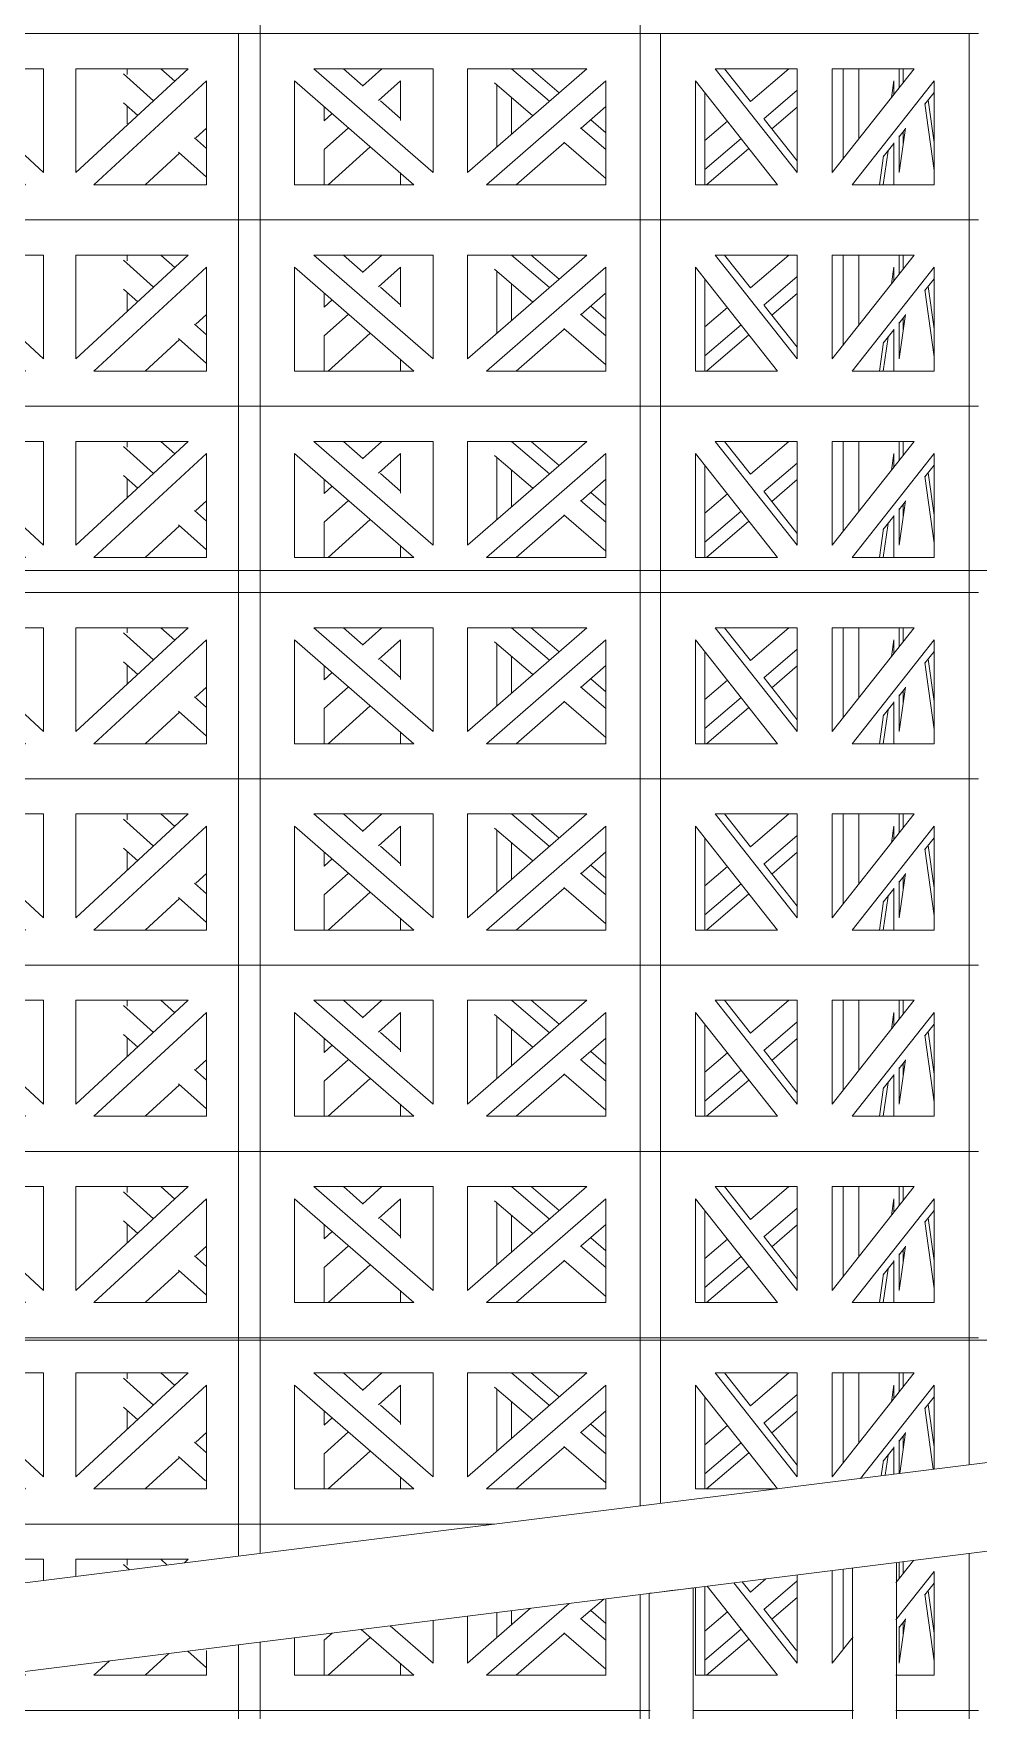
# Model space of a CAD drawing. Header units: millimetres. Extents: x -35517 to 139323, y -3702 to 5999.
# Drawn here: x 106072 to 106609, y 742 to 1696 of the extents above; entities that cross this region are included whole.
import ezdxf

# ---------------------------------------------------------------- set-up
doc = ezdxf.new("R2010")
doc.units = ezdxf.units.MM
for name, color, linetype, lineweight in [('A-FLOR-HRAL', 11, 'Continuous', 5), ('A-GLAZ-CURT', 52, 'Continuous', 5), ('G-ANNO-TEXT', 231, 'Continuous', 5)]:
    doc.layers.add(name, color=color, linetype=linetype, lineweight=lineweight)

# ---------------------------------------------------------------- blocks, each defined once
blk = doc.blocks.new('The BREEZEBLOCK Family1 - The BREEZEBLOCK Family1-V415-GENERAL EAST ELEVATION')
at = {"layer": 'A-GLAZ-CURT'}
for p, q in [((-2591.41, 530), (-2591.41, 424)), ((-2387.91, 530), (-2591.41, 530)), ((-2387.91, 424), (-2387.91, 530)), ((-2375.57, 530), (-2387.91, 530)), ((-2562.77, 510), (-2498.83, 510)), ((-2498.83, 450.88), (-2562.77, 510)), ((-2533.59, 510), (-2529.44, 506.16)), ((-2498.83, 510), (-2498.83, 450.88)), ((-2480.49, 450.88), (-2480.49, 510)), ((-2480.49, 510), (-2416.56, 510)), ((-2416.56, 510), (-2480.49, 450.88)), ((-2451.32, 510), (-2451.32, 506.71)), ((-2573.08, 444), (-2573.08, 503.12)), ((-2573.08, 503.12), (-2509.14, 444)), ((-2519.82, 497.27), (-2515.82, 493.57)), ((-2470.18, 444), (-2406.24, 503.12)), ((-2406.24, 503.12), (-2406.24, 444)), ((-2451.32, 488.8), (-2451.32, 477.85)), ((-2543.91, 475.16), (-2543.91, 444)), ((-2406.24, 476.15), (-2412.21, 470.63)), ((-2421.54, 462), (-2441.01, 444)), ((-2509.14, 444), (-2573.08, 444)), ((-2406.24, 444), (-2470.18, 444)), ((-2591.41, 424), (-2387.91, 424)), ((-2375.57, 424), (-2387.91, 424))]:
    blk.add_line(p, q, dxfattribs=at)
blk = doc.blocks.new('The BREEZEBLOCK Family1 - The BREEZEBLOCK Family1-V432-GENERAL EAST ELEVATION')
at = {"layer": 'A-GLAZ-CURT'}
for p, q in [((-2375.57, 742), (-2375.57, 636)), ((-2159.56, 742), (-2375.57, 742)), ((-2159.56, 636), (-2159.56, 742)), ((-2153.86, 742), (-2159.56, 742)), ((-2345.16, 722), (-2277.29, 722)), ((-2277.29, 662.88), (-2345.16, 722)), ((-2328.33, 722), (-2317.18, 712.28)), ((-2277.29, 722), (-2277.29, 662.88)), ((-2257.83, 662.88), (-2257.83, 722)), ((-2257.83, 722), (-2189.96, 722)), ((-2189.96, 722), (-2257.83, 662.88)), ((-2356.11, 656), (-2356.11, 715.12)), ((-2356.11, 715.12), (-2288.24, 656)), ((-2246.89, 656), (-2179.02, 715.12)), ((-2241, 712.71), (-2241, 677.54)), ((-2179.02, 715.12), (-2179.02, 656)), ((-2339.28, 700.46), (-2339.28, 692.4)), ((-2307.27, 703.65), (-2295.78, 693.64)), ((-2179.02, 700.46), (-2193.04, 688.24)), ((-2202.86, 679.69), (-2230.05, 656)), ((-2339.28, 675.93), (-2339.28, 656)), ((-2288.24, 656), (-2356.11, 656)), ((-2179.02, 656), (-2246.89, 656)), ((-2375.57, 636), (-2159.56, 636)), ((-2154.03, 636), (-2159.56, 636))]:
    blk.add_line(p, q, dxfattribs=at)
blk = doc.blocks.new('The BREEZEBLOCK Family1 - The BREEZEBLOCK Family1-V433-GENERAL EAST ELEVATION')
at = {"layer": 'A-GLAZ-CURT'}
for p, q in [((-2038.31, 742), (-2129.66, 742)), ((-1972.46, 742), (-2014.14, 742)), ((-1972.46, 648.98), (-1972.46, 742)), ((-1967.16, 742), (-1972.46, 742)), ((-2116.86, 722), (-2070.22, 722)), ((-2070.22, 662.88), (-2116.86, 722)), ((-2111.55, 722), (-2096.82, 703.33)), ((-2070.22, 722), (-2070.22, 662.88)), ((-2050.27, 662.88), (-2050.27, 722)), ((-2050.27, 722), (-2038.51, 722)), ((-2014.14, 722), (-2003.63, 722)), ((-2003.63, 722), (-2014.14, 708.68)), ((-2128.08, 656), (-2128.08, 715.12)), ((-2128.08, 715.12), (-2081.44, 656)), ((-2122.77, 708.39), (-2122.77, 656)), ((-2014.14, 687.58), (-1992.41, 715.12)), ((-1992.41, 708.39), (-1997.64, 701.77)), ((-1992.41, 715.12), (-1992.41, 656)), ((-2088.97, 693.37), (-2070.22, 669.61)), ((-2008.79, 687.63), (-2012.23, 683.27)), ((-2038.51, 677.78), (-2050.27, 662.88)), ((-2081.44, 656), (-2128.08, 656)), ((-1992.41, 656), (-2014.14, 656)), ((-2129.66, 636), (-2078.33, 636))]:
    blk.add_line(p, q, dxfattribs=at)
blk = doc.blocks.new('The BREEZEBLOCK Family1 - The BREEZEBLOCK Family1-V438-GENERAL EAST ELEVATION')
at = {"layer": 'A-GLAZ-CURT'}
for p, q in [((-2591.41, 848), (-2591.41, 804.36)), ((-2387.91, 848), (-2591.41, 848)), ((-2387.91, 829.8), (-2387.91, 848)), ((-2375.57, 848), (-2387.91, 848)), ((-2573.08, 806.66), (-2573.08, 821.12)), ((-2573.08, 821.12), (-2559.3, 808.38)), ((-2562.77, 828), (-2498.83, 828)), ((-2543.66, 810.33), (-2562.77, 828)), ((-2533.59, 828), (-2529.44, 824.16)), ((-2498.83, 828), (-2498.83, 815.94)), ((-2480.49, 818.23), (-2480.49, 828)), ((-2480.49, 828), (-2416.56, 828)), ((-2451.32, 828), (-2451.32, 824.71)), ((-2416.56, 828), (-2418.78, 825.94)), ((-2519.82, 815.27), (-2517.96, 813.55)), ((-2427.53, 774.46), (-2441.01, 762)), ((-2406.24, 776.18), (-2406.24, 762)), ((-2387.91, 742), (-2387.91, 779.41)), ((-2511.29, 763.99), (-2509.14, 762)), ((-2470.18, 762), (-2461.27, 770.24)), ((-2591.41, 753.98), (-2591.41, 742)), ((-2509.14, 762), (-2527.22, 762)), ((-2406.24, 762), (-2470.18, 762)), ((-2591.41, 742), (-2387.91, 742)), ((-2375.57, 742), (-2387.91, 742))]:
    blk.add_line(p, q, dxfattribs=at)
blk = doc.blocks.new('The BREEZEBLOCK Family1 - The BREEZEBLOCK Family1-V439-GENERAL EAST ELEVATION')
at = {"layer": 'A-GLAZ-CURT'}
for p, q in [((-2375.57, 848), (-2375.57, 831.34)), ((-2242.33, 848), (-2375.57, 848)), ((-2246.89, 762), (-2199.92, 802.91)), ((-2180.27, 805.37), (-2193.04, 794.24)), ((-2179.02, 805.52), (-2179.02, 762)), ((-2159.56, 742), (-2159.56, 807.96)), ((-2277.29, 793.24), (-2277.29, 768.88)), ((-2221.92, 800.16), (-2257.83, 768.88)), ((-2257.83, 768.88), (-2257.83, 795.67)), ((-2241, 797.78), (-2241, 783.54)), ((-2356.11, 762), (-2356.11, 783.39)), ((-2318.23, 788.12), (-2288.24, 762)), ((-2277.29, 768.88), (-2301.75, 790.18)), ((-2202.68, 785.85), (-2230.05, 762)), ((-2375.57, 780.96), (-2375.57, 742)), ((-2339.28, 781.93), (-2339.28, 762)), ((-2288.24, 762), (-2356.11, 762)), ((-2179.02, 762), (-2246.89, 762)), ((-2375.57, 742), (-2159.56, 742)), ((-2153.86, 742), (-2159.56, 742))]:
    blk.add_line(p, q, dxfattribs=at)
blk = doc.blocks.new('The BREEZEBLOCK Family1 - The BREEZEBLOCK Family1-V440-GENERAL EAST ELEVATION')
at = {"layer": 'A-GLAZ-CURT'}
for p, q in [((-1972.46, 742), (-1972.46, 831.34)), ((-2050.27, 768.88), (-2050.27, 821.62)), ((-2004.12, 827.39), (-2014.14, 814.68)), ((-2014.14, 793.58), (-1992.41, 821.12)), ((-1992.41, 821.12), (-1992.41, 762)), ((-2128.08, 762), (-2128.08, 811.89)), ((-2122.77, 812.56), (-2122.77, 762)), ((-2121.45, 812.72), (-2081.44, 762)), ((-2070.22, 768.88), (-2106.3, 814.61)), ((-2101.47, 815.22), (-2096.82, 809.33)), ((-2070.22, 819.12), (-2070.22, 768.88)), ((-1992.41, 814.39), (-1997.64, 807.77)), ((-2088.97, 799.37), (-2070.67, 776.18)), ((-2008.79, 793.63), (-2012.23, 789.27)), ((-2038.42, 783.91), (-2050.27, 768.88)), ((-2081.44, 762), (-2128.08, 762)), ((-1992.41, 762), (-2014.14, 762)), ((-2129.66, 742), (-2038.31, 742)), ((-2014.14, 742), (-1972.46, 742)), ((-1967.16, 742), (-1972.46, 742))]:
    blk.add_line(p, q, dxfattribs=at)
blk = doc.blocks.new('The BREEZEBLOCK Family1 - The BREEZEBLOCK Family1-V443-GENERAL EAST ELEVATION')
at = {"layer": 'A-GLAZ-CURT'}
for p, q in [((-2375.57, 954), (-2375.57, 848)), ((-2159.56, 954), (-2375.57, 954)), ((-2159.56, 858.35), (-2159.56, 954)), ((-2148.03, 954), (-2159.56, 954)), ((-2356.11, 868), (-2356.11, 927.12)), ((-2356.11, 927.12), (-2288.24, 868)), ((-2345.16, 934), (-2277.29, 934)), ((-2277.29, 874.88), (-2345.16, 934)), ((-2328.33, 934), (-2317.18, 924.28)), ((-2277.29, 934), (-2277.29, 874.88)), ((-2257.83, 874.88), (-2257.83, 934)), ((-2257.83, 934), (-2189.96, 934)), ((-2189.96, 934), (-2257.83, 874.88)), ((-2246.89, 868), (-2179.02, 927.12)), ((-2179.02, 927.12), (-2179.02, 868)), ((-2241, 924.71), (-2241, 889.54)), ((-2339.28, 912.46), (-2339.28, 904.4)), ((-2307.27, 915.65), (-2295.78, 905.64)), ((-2179.02, 912.46), (-2193.04, 900.24)), ((-2339.28, 887.93), (-2339.28, 868)), ((-2202.68, 891.85), (-2230.05, 868)), ((-2288.24, 868), (-2356.11, 868)), ((-2179.02, 868), (-2246.89, 868)), ((-2375.57, 848), (-2242.33, 848))]:
    blk.add_line(p, q, dxfattribs=at)
blk = doc.blocks.new('The BREEZEBLOCK Family1 - The BREEZEBLOCK Family1-V444-GENERAL EAST ELEVATION')
at = {"layer": 'A-GLAZ-CURT'}
for p, q in [((-2148.03, 954), (-2148.03, 859.79)), ((-1972.46, 954), (-2148.03, 954)), ((-1972.46, 881.73), (-1972.46, 954)), ((-1967.16, 954), (-1972.46, 954)), ((-2128.08, 868), (-2128.08, 927.12)), ((-2128.08, 927.12), (-2081.52, 868.1)), ((-2116.86, 934), (-2070.22, 934)), ((-2070.22, 874.88), (-2116.86, 934)), ((-2111.55, 934), (-2096.82, 915.33)), ((-2070.22, 934), (-2070.22, 874.88)), ((-2050.27, 874.88), (-2050.27, 934)), ((-2050.27, 934), (-2003.63, 934)), ((-2003.63, 934), (-2050.27, 874.88)), ((-2034.32, 874), (-1992.41, 927.12)), ((-1992.41, 927.12), (-1992.41, 879.24)), ((-2122.77, 920.39), (-2122.77, 868)), ((-1992.41, 920.39), (-1997.64, 913.77)), ((-2088.97, 905.37), (-2070.22, 881.61)), ((-2008.79, 899.63), (-2012.23, 895.27)), ((-2015.26, 891.43), (-2021.28, 883.8)), ((-2082.33, 868), (-2128.08, 868))]:
    blk.add_line(p, q, dxfattribs=at)
blk = doc.blocks.new('The BREEZEBLOCK Family1 - The BREEZEBLOCK Family1-V445-GENERAL EAST ELEVATION')
at = {"layer": 'A-GLAZ-CURT'}
for p, q in [((-2375.57, 1060), (-2375.57, 954)), ((-2159.56, 1060), (-2375.57, 1060)), ((-2159.56, 954), (-2159.56, 1060)), ((-2148.03, 1060), (-2159.56, 1060)), ((-2345.16, 1040), (-2277.29, 1040)), ((-2277.29, 980.88), (-2345.16, 1040)), ((-2328.33, 1040), (-2317.18, 1030.28)), ((-2277.29, 1040), (-2277.29, 980.88)), ((-2257.83, 980.88), (-2257.83, 1040)), ((-2257.83, 1040), (-2189.96, 1040)), ((-2189.96, 1040), (-2257.83, 980.88)), ((-2356.11, 974), (-2356.11, 1033.12)), ((-2356.11, 1033.12), (-2288.24, 974)), ((-2246.89, 974), (-2179.02, 1033.12)), ((-2241, 1030.71), (-2241, 995.54)), ((-2179.02, 1033.12), (-2179.02, 974)), ((-2307.27, 1021.65), (-2295.78, 1011.64)), ((-2339.28, 1018.46), (-2339.28, 1010.4)), ((-2179.02, 1018.46), (-2193.04, 1006.24)), ((-2339.28, 993.93), (-2339.28, 974)), ((-2202.68, 997.85), (-2230.05, 974)), ((-2288.24, 974), (-2356.11, 974)), ((-2179.02, 974), (-2246.89, 974)), ((-2375.57, 954), (-2159.56, 954)), ((-2148.03, 954), (-2159.56, 954))]:
    blk.add_line(p, q, dxfattribs=at)
blk = doc.blocks.new('The BREEZEBLOCK Family1 - The BREEZEBLOCK Family1-V446-GENERAL EAST ELEVATION')
at = {"layer": 'A-GLAZ-CURT'}
for p, q in [((-2148.03, 1060), (-2148.03, 954)), ((-1972.46, 1060), (-2148.03, 1060)), ((-1972.46, 954), (-1972.46, 1060)), ((-1967.16, 1060), (-1972.46, 1060)), ((-2116.86, 1040), (-2070.22, 1040)), ((-2070.22, 980.88), (-2116.86, 1040)), ((-2111.55, 1040), (-2096.82, 1021.33)), ((-2070.22, 1040), (-2070.22, 980.88)), ((-2050.27, 980.88), (-2050.27, 1040)), ((-2050.27, 1040), (-2003.63, 1040)), ((-2003.63, 1040), (-2050.27, 980.88)), ((-2128.08, 974), (-2128.08, 1033.12)), ((-2128.08, 1033.12), (-2081.44, 974)), ((-2039.05, 974), (-1992.41, 1033.12)), ((-1992.41, 1033.12), (-1992.41, 974)), ((-2122.77, 1026.39), (-2122.77, 974)), ((-1992.41, 1026.39), (-1997.64, 1019.77)), ((-2088.97, 1011.37), (-2070.22, 987.61)), ((-2008.79, 1005.63), (-2012.23, 1001.27)), ((-2015.26, 997.43), (-2021.28, 989.8)), ((-2081.44, 974), (-2128.08, 974)), ((-1992.41, 974), (-2039.05, 974)), ((-2148.03, 954), (-1972.46, 954)), ((-1967.16, 954), (-1972.46, 954))]:
    blk.add_line(p, q, dxfattribs=at)
blk = doc.blocks.new('The BREEZEBLOCK Family1 - The BREEZEBLOCK Family1-V447-GENERAL EAST ELEVATION')
at = {"layer": 'A-GLAZ-CURT'}
for p, q in [((-2591.41, 1378), (-2591.41, 1272)), ((-2387.91, 1378), (-2591.41, 1378)), ((-2387.91, 1272), (-2387.91, 1378)), ((-2375.57, 1378), (-2387.91, 1378)), ((-2562.77, 1358), (-2498.83, 1358)), ((-2498.83, 1298.88), (-2562.77, 1358)), ((-2533.59, 1358), (-2530.5, 1355.14)), ((-2498.83, 1358), (-2498.83, 1298.88)), ((-2480.49, 1298.88), (-2480.49, 1358)), ((-2480.49, 1358), (-2416.56, 1358)), ((-2416.56, 1358), (-2480.49, 1298.88)), ((-2451.32, 1358), (-2451.32, 1355.14)), ((-2573.08, 1292), (-2573.08, 1351.12)), ((-2573.08, 1351.12), (-2509.14, 1292)), ((-2519.82, 1345.27), (-2515.82, 1341.57)), ((-2470.18, 1292), (-2406.24, 1351.12)), ((-2406.24, 1351.12), (-2406.24, 1292)), ((-2451.32, 1336.8), (-2451.32, 1325.85)), ((-2543.91, 1323.16), (-2543.91, 1292)), ((-2406.24, 1324.15), (-2412.21, 1318.63)), ((-2421.54, 1310), (-2441.01, 1292)), ((-2509.14, 1292), (-2573.08, 1292)), ((-2406.24, 1292), (-2470.18, 1292)), ((-2591.41, 1272), (-2387.91, 1272)), ((-2375.57, 1272), (-2387.91, 1272))]:
    blk.add_line(p, q, dxfattribs=at)
blk = doc.blocks.new('The BREEZEBLOCK Family1 - The BREEZEBLOCK Family1-V448-GENERAL EAST ELEVATION')
at = {"layer": 'A-GLAZ-CURT'}
for p, q in [((-2591.41, 1484), (-2591.41, 1378)), ((-2387.91, 1484), (-2591.41, 1484)), ((-2387.91, 1378), (-2387.91, 1484)), ((-2375.57, 1484), (-2387.91, 1484)), ((-2562.77, 1464), (-2498.83, 1464)), ((-2498.83, 1404.88), (-2562.77, 1464)), ((-2533.59, 1464), (-2529.44, 1460.16)), ((-2498.83, 1464), (-2498.83, 1404.88)), ((-2480.49, 1404.88), (-2480.49, 1464)), ((-2480.49, 1464), (-2416.56, 1464)), ((-2416.56, 1464), (-2480.49, 1404.88)), ((-2451.32, 1464), (-2451.32, 1460.71)), ((-2573.08, 1398), (-2573.08, 1457.12)), ((-2573.08, 1457.12), (-2509.14, 1398)), ((-2520.21, 1451.63), (-2515.82, 1447.57)), ((-2470.18, 1398), (-2406.24, 1457.12)), ((-2406.24, 1457.12), (-2406.24, 1398)), ((-2451.32, 1442.8), (-2451.32, 1431.85)), ((-2543.91, 1429.16), (-2543.91, 1398)), ((-2406.24, 1430.15), (-2412.21, 1424.63)), ((-2421.54, 1416), (-2441.01, 1398)), ((-2509.14, 1398), (-2573.08, 1398)), ((-2406.24, 1398), (-2470.18, 1398)), ((-2591.41, 1378), (-2387.91, 1378)), ((-2375.57, 1378), (-2387.91, 1378))]:
    blk.add_line(p, q, dxfattribs=at)
blk = doc.blocks.new('The BREEZEBLOCK Family1 - The BREEZEBLOCK Family1-V449-GENERAL EAST ELEVATION')
at = {"layer": 'A-GLAZ-CURT'}
for p, q in [((-2591.41, 1590), (-2591.41, 1484)), ((-2387.91, 1590), (-2591.41, 1590)), ((-2387.91, 1484), (-2387.91, 1590)), ((-2375.57, 1590), (-2387.91, 1590)), ((-2562.77, 1570), (-2498.83, 1570)), ((-2498.83, 1510.88), (-2562.77, 1570)), ((-2533.59, 1570), (-2529.44, 1566.16)), ((-2498.83, 1570), (-2498.83, 1510.88)), ((-2480.49, 1510.88), (-2480.49, 1570)), ((-2480.49, 1570), (-2416.56, 1570)), ((-2416.56, 1570), (-2480.49, 1510.88)), ((-2451.32, 1570), (-2451.32, 1566.71)), ((-2573.08, 1504), (-2573.08, 1563.12)), ((-2573.08, 1563.12), (-2509.14, 1504)), ((-2519.82, 1557.27), (-2515.82, 1553.57)), ((-2470.18, 1504), (-2406.24, 1563.12)), ((-2406.24, 1563.12), (-2406.24, 1504)), ((-2451.32, 1548.12), (-2451.32, 1537.85)), ((-2406.24, 1536.15), (-2412.21, 1530.63)), ((-2543.91, 1535.16), (-2543.91, 1504)), ((-2421.54, 1522), (-2441.01, 1504)), ((-2509.14, 1504), (-2573.08, 1504)), ((-2406.24, 1504), (-2470.18, 1504)), ((-2591.41, 1484), (-2387.91, 1484)), ((-2375.57, 1484), (-2387.91, 1484))]:
    blk.add_line(p, q, dxfattribs=at)
blk = doc.blocks.new('The BREEZEBLOCK Family1 - The BREEZEBLOCK Family1-V450-GENERAL EAST ELEVATION')
at = {"layer": 'A-GLAZ-CURT'}
for p, q in [((-2375.57, 1590), (-2375.57, 1484)), ((-2159.56, 1590), (-2375.57, 1590)), ((-2159.56, 1484), (-2159.56, 1590)), ((-2148.03, 1590), (-2159.56, 1590)), ((-2345.16, 1570), (-2277.29, 1570)), ((-2277.29, 1510.88), (-2345.16, 1570)), ((-2328.33, 1570), (-2317.18, 1560.28)), ((-2277.29, 1570), (-2277.29, 1510.88)), ((-2257.83, 1510.88), (-2257.83, 1570)), ((-2257.83, 1570), (-2189.96, 1570)), ((-2189.96, 1570), (-2257.83, 1510.88)), ((-2356.11, 1504), (-2356.11, 1563.12)), ((-2356.11, 1563.12), (-2288.24, 1504)), ((-2246.89, 1504), (-2179.02, 1563.12)), ((-2241, 1560.71), (-2241, 1525.54)), ((-2179.02, 1563.12), (-2179.02, 1504)), ((-2339.28, 1548.12), (-2339.28, 1540.4)), ((-2307.27, 1551.65), (-2295.78, 1541.64)), ((-2179.4, 1548.12), (-2193.04, 1536.24)), ((-2202.68, 1527.85), (-2230.05, 1504)), ((-2339.28, 1523.93), (-2339.28, 1504)), ((-2288.24, 1504), (-2356.11, 1504)), ((-2179.02, 1504), (-2246.89, 1504)), ((-2375.57, 1484), (-2159.56, 1484)), ((-2148.03, 1484), (-2159.56, 1484))]:
    blk.add_line(p, q, dxfattribs=at)
blk = doc.blocks.new('The BREEZEBLOCK Family1 - The BREEZEBLOCK Family1-V451-GENERAL EAST ELEVATION')
at = {"layer": 'A-GLAZ-CURT'}
for p, q in [((-2591.41, 1696), (-2591.41, 1590)), ((-2387.91, 1696), (-2591.41, 1696)), ((-2387.91, 1590), (-2387.91, 1696)), ((-2375.57, 1696), (-2387.91, 1696)), ((-2562.77, 1676), (-2498.83, 1676)), ((-2498.83, 1616.88), (-2562.77, 1676)), ((-2533.59, 1676), (-2529.44, 1672.16)), ((-2498.83, 1676), (-2498.83, 1616.88)), ((-2480.49, 1616.88), (-2480.49, 1676)), ((-2480.49, 1676), (-2416.56, 1676)), ((-2416.56, 1676), (-2480.49, 1616.88)), ((-2451.32, 1676), (-2451.32, 1672.71)), ((-2573.08, 1610), (-2573.08, 1669.12)), ((-2573.08, 1669.12), (-2509.14, 1610)), ((-2519.82, 1663.27), (-2515.82, 1659.57)), ((-2470.18, 1610), (-2406.24, 1669.12)), ((-2406.24, 1669.12), (-2406.24, 1610)), ((-2451.32, 1654.8), (-2451.32, 1644.61)), ((-2543.91, 1641.16), (-2543.91, 1610)), ((-2406.24, 1642.15), (-2412.21, 1636.63)), ((-2421.54, 1628), (-2441.01, 1610)), ((-2509.14, 1610), (-2573.08, 1610)), ((-2406.24, 1610), (-2470.18, 1610)), ((-2591.41, 1590), (-2387.91, 1590)), ((-2375.57, 1590), (-2387.91, 1590))]:
    blk.add_line(p, q, dxfattribs=at)
blk = doc.blocks.new('The BREEZEBLOCK Family1 - The BREEZEBLOCK Family1-V545-GENERAL EAST ELEVATION')
at = {"layer": 'A-GLAZ-CURT'}
for p, q in [((-2450.02, 822.04), (-2453.32, 825.01)), ((-2432.17, 828), (-2428.53, 824.72)), ((-2339.32, 781.95), (-2334.75, 786.06)), ((-2313.02, 783.59), (-2337.02, 762)), ((-2416.86, 775.79), (-2406.24, 766.24)), ((-2295.78, 768.57), (-2295.78, 762))]:
    blk.add_line(p, q, dxfattribs=at)
blk = doc.blocks.new('The BREEZEBLOCK Family1 - The BREEZEBLOCK Family1-V546-GENERAL EAST ELEVATION')
at = {"layer": 'A-GLAZ-CURT'}
for p, q in [((-2044.16, 776.62), (-2044.16, 822.38)), ((-2087.99, 816.9), (-2096.89, 809.27)), ((-2089.19, 799.46), (-2070.22, 815.73)), ((-2070.22, 806.2), (-2084.61, 793.85)), ((-2232.69, 798.82), (-2232.69, 790.78)), ((-2179.02, 781.97), (-2193.41, 794.31)), ((-2187.67, 798.92), (-2179.02, 791.5)), ((-2109.92, 798.09), (-2122.73, 787.11)), ((-2202.99, 786.12), (-2179.02, 765.56)), ((-2122.73, 770.69), (-2102.19, 788.31)), ((-2097.71, 782.62), (-2121.75, 762))]:
    blk.add_line(p, q, dxfattribs=at)
blk = doc.blocks.new('The BREEZEBLOCK Family1 - The BREEZEBLOCK Family1-V547-GENERAL EAST ELEVATION')
at = {"layer": 'A-GLAZ-CURT'}
for p, q in [((-2012.23, 817.1), (-2012.23, 826.37)), ((-2010.02, 826.65), (-2010.02, 819.9)), ((-1992.41, 770.13), (-1997.69, 808.11)), ((-1995.76, 810.14), (-1992.41, 786)), ((-2008.72, 794.17), (-2012.23, 768.88)), ((-2010.02, 792.07), (-2010.02, 784.74)), ((-2012.23, 768.88), (-2012.23, 789.73))]:
    blk.add_line(p, q, dxfattribs=at)
blk = doc.blocks.new('The BREEZEBLOCK Family1 - The BREEZEBLOCK Family1-V548-GENERAL EAST ELEVATION')
at = {"layer": 'A-GLAZ-CURT'}
for p, q in [((-2436.33, 915.72), (-2453.32, 931.01)), ((-2432.17, 934), (-2424.26, 926.88)), ((-2306.38, 934), (-2317.48, 924.01)), ((-2308.33, 915.83), (-2295.78, 927.12)), ((-2295.78, 927.12), (-2295.78, 904.6)), ((-2453.32, 914.59), (-2445.32, 907.4)), ((-2334.73, 908.49), (-2339.32, 904.36)), ((-2339.32, 887.95), (-2325.46, 900.42)), ((-2406.24, 888.65), (-2412.96, 894.69)), ((-2313.02, 889.59), (-2337.02, 868)), ((-2422.09, 886.49), (-2406.73, 872.67)), ((-2295.78, 874.57), (-2295.78, 868))]:
    blk.add_line(p, q, dxfattribs=at)
blk = doc.blocks.new('The BREEZEBLOCK Family1 - The BREEZEBLOCK Family1-V537-GENERAL EAST ELEVATION')
at = {"layer": 'A-GLAZ-CURT'}
for p, q in [((-2211.16, 491.54), (-2232.69, 510)), ((-2221.58, 510), (-2205.65, 496.34)), ((-2075.05, 510), (-2096.89, 491.27)), ((-2044.16, 458.62), (-2044.16, 510)), ((-2242.35, 501.88), (-2220.65, 483.27)), ((-2089.19, 481.46), (-2070.22, 497.73)), ((-2232.69, 493.59), (-2232.69, 472.78)), ((-2070.22, 488.2), (-2084.61, 475.85)), ((-2187.67, 480.92), (-2179.02, 473.5)), ((-2109.92, 480.09), (-2122.73, 469.11)), ((-2202.99, 468.12), (-2179.02, 447.56)), ((-2179.02, 463.97), (-2193.41, 476.31)), ((-2122.73, 452.69), (-2102.19, 470.31)), ((-2097.71, 464.62), (-2121.75, 444))]:
    blk.add_line(p, q, dxfattribs=at)
blk = doc.blocks.new('The BREEZEBLOCK Family1 - The BREEZEBLOCK Family1-V549-GENERAL EAST ELEVATION')
at = {"layer": 'A-GLAZ-CURT'}
for p, q in [((-2035.25, 934), (-2035.25, 893.92)), ((-2016.59, 917.58), (-2015.26, 927.12)), ((-2015.26, 927.12), (-2015.26, 919.26)), ((-2012.23, 923.1), (-2012.23, 934)), ((-2010.02, 934), (-2010.02, 925.9)), ((-1995.76, 916.14), (-1992.41, 892)), ((-1992.84, 879.19), (-1997.69, 914.11)), ((-2008.72, 900.17), (-2011.96, 876.8)), ((-2010.02, 898.07), (-2010.02, 890.74)), ((-2015.26, 891.89), (-2015.26, 876.38)), ((-2012.23, 876.76), (-2012.23, 895.73)), ((-2022.43, 875.49), (-2021.2, 884.4)), ((-2018.6, 887.19), (-2020.19, 875.77))]:
    blk.add_line(p, q, dxfattribs=at)
blk = doc.blocks.new('The BREEZEBLOCK Family1 - The BREEZEBLOCK Family1-V530-GENERAL EAST ELEVATION')
at = {"layer": 'A-GLAZ-CURT'}
for p, q in [((-2432.17, 298), (-2424.26, 290.88)), ((-2306.38, 298), (-2317.48, 288.01)), ((-2436.33, 279.72), (-2453.32, 295.01)), ((-2308.33, 279.83), (-2295.78, 291.12)), ((-2295.78, 291.12), (-2295.78, 268.6)), ((-2453.32, 278.59), (-2445.32, 271.4)), ((-2334.73, 272.49), (-2339.32, 268.36)), ((-2406.24, 252.65), (-2412.96, 258.69)), ((-2339.32, 251.95), (-2325.46, 264.42)), ((-2422.09, 250.49), (-2406.24, 236.24)), ((-2313.02, 253.59), (-2337.02, 232)), ((-2295.78, 238.57), (-2295.78, 232))]:
    blk.add_line(p, q, dxfattribs=at)
blk = doc.blocks.new('The BREEZEBLOCK Family1 - The BREEZEBLOCK Family1-V550-GENERAL EAST ELEVATION')
at = {"layer": 'A-GLAZ-CURT'}
for p, q in [((-2035.25, 1040), (-2035.25, 999.92)), ((-2012.23, 1029.1), (-2012.23, 1040)), ((-2010.02, 1040), (-2010.02, 1031.9)), ((-2016.59, 1023.58), (-2015.26, 1033.12)), ((-2015.26, 1033.12), (-2015.26, 1025.26)), ((-1995.76, 1022.14), (-1992.41, 998)), ((-1992.41, 982.13), (-1997.69, 1020.11)), ((-2008.72, 1006.17), (-2012.23, 980.88)), ((-2012.23, 980.88), (-2012.23, 1001.73)), ((-2010.02, 1004.07), (-2010.02, 996.74)), ((-2018.6, 993.19), (-2021.27, 974)), ((-2015.26, 997.89), (-2015.26, 974)), ((-2023.47, 974), (-2021.2, 990.4))]:
    blk.add_line(p, q, dxfattribs=at)
blk = doc.blocks.new('The BREEZEBLOCK Family1 - The BREEZEBLOCK Family1-V551-GENERAL EAST ELEVATION')
at = {"layer": 'A-GLAZ-CURT'}
for p, q in [((-2436.33, 1339.72), (-2453.46, 1355.14)), ((-2432.17, 1358), (-2424.26, 1350.88)), ((-2306.38, 1358), (-2317.48, 1348.01)), ((-2308.33, 1339.83), (-2295.78, 1351.12)), ((-2295.78, 1351.12), (-2295.78, 1328.6)), ((-2453.32, 1338.59), (-2445.32, 1331.4)), ((-2334.73, 1332.49), (-2339.32, 1328.36)), ((-2406.24, 1312.65), (-2412.96, 1318.69)), ((-2339.32, 1311.95), (-2325.46, 1324.42)), ((-2422.09, 1310.49), (-2406.24, 1296.24)), ((-2313.02, 1313.59), (-2337.02, 1292)), ((-2295.78, 1298.57), (-2295.78, 1292))]:
    blk.add_line(p, q, dxfattribs=at)
blk = doc.blocks.new('The BREEZEBLOCK Family1 - The BREEZEBLOCK Family1-V553-GENERAL EAST ELEVATION')
at = {"layer": 'A-GLAZ-CURT'}
for p, q in [((-2211.16, 1445.54), (-2232.69, 1464)), ((-2221.58, 1464), (-2205.65, 1450.34)), ((-2075.05, 1464), (-2096.89, 1445.27)), ((-2044.16, 1412.62), (-2044.16, 1464)), ((-2242.35, 1455.88), (-2220.65, 1437.27)), ((-2089.19, 1435.46), (-2070.34, 1451.63)), ((-2232.69, 1447.59), (-2232.69, 1426.78)), ((-2070.22, 1442.2), (-2084.61, 1429.85)), ((-2187.67, 1434.92), (-2179.02, 1427.5)), ((-2109.92, 1434.09), (-2122.73, 1423.11)), ((-2202.99, 1422.12), (-2179.02, 1401.56)), ((-2179.02, 1417.97), (-2193.41, 1430.31)), ((-2122.73, 1406.69), (-2102.19, 1424.31)), ((-2097.71, 1418.62), (-2121.75, 1398))]:
    blk.add_line(p, q, dxfattribs=at)
blk = doc.blocks.new('The BREEZEBLOCK Family1 - The BREEZEBLOCK Family1-V554-GENERAL EAST ELEVATION')
at = {"layer": 'A-GLAZ-CURT'}
for p, q in [((-2211.16, 1551.54), (-2232.69, 1570)), ((-2221.58, 1570), (-2205.65, 1556.34)), ((-2075.05, 1570), (-2096.89, 1551.27)), ((-2044.16, 1518.62), (-2044.16, 1570)), ((-2242.35, 1561.88), (-2220.65, 1543.27)), ((-2089.19, 1541.46), (-2070.22, 1557.73)), ((-2232.69, 1553.59), (-2232.69, 1532.78)), ((-2070.31, 1548.12), (-2084.61, 1535.85)), ((-2179.02, 1523.97), (-2193.41, 1536.31)), ((-2187.67, 1540.92), (-2179.02, 1533.5)), ((-2109.92, 1540.09), (-2122.73, 1529.11)), ((-2202.99, 1528.12), (-2179.02, 1507.56)), ((-2122.73, 1512.69), (-2102.19, 1530.31)), ((-2097.71, 1524.62), (-2121.75, 1504))]:
    blk.add_line(p, q, dxfattribs=at)
blk = doc.blocks.new('Railing - 25mm-V567-GENERAL EAST ELEVATION')
at = {"layer": 'A-FLOR-HRAL'}
for p, q in [((-2038.83, 823.05), (-2038.83, 640.68)), ((-2014.14, 826.13), (-2014.14, 826.13)), ((-2013.83, 643.8), (-2013.83, 826.17)), ((-2038.83, 626.08), (-2038.83, 420.68)), ((-2013.83, 423.8), (-2013.83, 629.2)), ((-2038.83, 406.08), (-2038.83, 275.34)), ((-2013.83, 275.34), (-2013.83, 409.2))]:
    blk.add_line(p, q, dxfattribs=at)
blk = doc.blocks.new('Railing - Railing-1115684-GENERAL EAST ELEVATION')
blk.add_blockref('Railing - 25mm-V567-GENERAL EAST ELEVATION', (0, 0))
blk = doc.blocks.new('Railing - 25mm-V570-GENERAL EAST ELEVATION')
at = {"layer": 'A-FLOR-HRAL'}
for p, q in [((-2129.34, 275.34), (-2129.34, 811.73)), ((-2154.34, 808.61), (-2154.34, 275.34))]:
    blk.add_line(p, q, dxfattribs=at)
at = {"layer": 'A-FLOR-HRAL', "flags": 128}
for points in [[(-2129.66, 811.69), (-2132.07, 811.39), (-2136.42, 810.85), (-2141.84, 810.17)], [(-2141.84, 810.17), (-2147.27, 809.49), (-2151.62, 808.95), (-2154.03, 808.65), (-2154.34, 808.61)]]:
    blk.add_lwpolyline(points, dxfattribs=at)
blk = doc.blocks.new('Railing - Railing-1115766-GENERAL EAST ELEVATION')
blk.add_blockref('Railing - 25mm-V570-GENERAL EAST ELEVATION', (0, 0))
blk = doc.blocks.new('Top Rail Type - Top Rail_Internal_-1115820-GENERAL EAST ELEVATION')
at = {"layer": 'A-FLOR-HRAL'}
for p, q in [((-1049.33, 997.13), (-4141.84, 610.56)), ((-4141.84, 560.17), (-1049.33, 946.74))]:
    blk.add_line(p, q, dxfattribs=at)

msp = doc.modelspace()

# ---------------------------------------------------------------- linework, layer by layer
at = {"layer": 'G-ANNO-TEXT', "color": 7}
for p, q in [((107572.71, 1390.59), (102854.39, 1390.59)), ((109001, 952.67), (102854.39, 952.67))]:
    msp.add_line(p, q, dxfattribs=at)

# ---------------------------------------------------------------- block references
at = {"layer": 'A-FLOR-HRAL'}
for name in ['Top Rail Type - Top Rail_Internal_-1115820-GENERAL EAST ELEVATION', 'Railing - Railing-1115684-GENERAL EAST ELEVATION', 'Railing - Railing-1115766-GENERAL EAST ELEVATION']:
    msp.add_blockref(name, (108576.23, 0), dxfattribs=at)
at = {"layer": 'A-GLAZ-CURT'}
for name, p in [('The BREEZEBLOCK Family1 - The BREEZEBLOCK Family1-V445-GENERAL EAST ELEVATION', (108576.23, 742)), ('The BREEZEBLOCK Family1 - The BREEZEBLOCK Family1-V451-GENERAL EAST ELEVATION', (108576.23, 0)), ('The BREEZEBLOCK Family1 - The BREEZEBLOCK Family1-V445-GENERAL EAST ELEVATION', (108576.23, 636)), ('The BREEZEBLOCK Family1 - The BREEZEBLOCK Family1-V446-GENERAL EAST ELEVATION', (108576.23, 636)), ('The BREEZEBLOCK Family1 - The BREEZEBLOCK Family1-V530-GENERAL EAST ELEVATION', (108576.23, 1378)), ('The BREEZEBLOCK Family1 - The BREEZEBLOCK Family1-V537-GENERAL EAST ELEVATION', (108576.23, 1166)), ('The BREEZEBLOCK Family1 - The BREEZEBLOCK Family1-V550-GENERAL EAST ELEVATION', (108576.23, 636)), ('The BREEZEBLOCK Family1 - The BREEZEBLOCK Family1-V449-GENERAL EAST ELEVATION', (108576.23, 0)), ('The BREEZEBLOCK Family1 - The BREEZEBLOCK Family1-V450-GENERAL EAST ELEVATION', (108576.23, 0)), ('The BREEZEBLOCK Family1 - The BREEZEBLOCK Family1-V446-GENERAL EAST ELEVATION', (108576.23, 530)), ('The BREEZEBLOCK Family1 - The BREEZEBLOCK Family1-V530-GENERAL EAST ELEVATION', (108576.23, 1272)), ('The BREEZEBLOCK Family1 - The BREEZEBLOCK Family1-V554-GENERAL EAST ELEVATION', (108576.23, 0)), ('The BREEZEBLOCK Family1 - The BREEZEBLOCK Family1-V550-GENERAL EAST ELEVATION', (108576.23, 530)), ('The BREEZEBLOCK Family1 - The BREEZEBLOCK Family1-V448-GENERAL EAST ELEVATION', (108576.23, 0)), ('The BREEZEBLOCK Family1 - The BREEZEBLOCK Family1-V445-GENERAL EAST ELEVATION', (108576.23, 424)), ('The BREEZEBLOCK Family1 - The BREEZEBLOCK Family1-V446-GENERAL EAST ELEVATION', (108576.23, 424)), ('The BREEZEBLOCK Family1 - The BREEZEBLOCK Family1-V530-GENERAL EAST ELEVATION', (108576.23, 1166)), ('The BREEZEBLOCK Family1 - The BREEZEBLOCK Family1-V553-GENERAL EAST ELEVATION', (108576.23, 0)), ('The BREEZEBLOCK Family1 - The BREEZEBLOCK Family1-V550-GENERAL EAST ELEVATION', (108576.23, 424)), ('The BREEZEBLOCK Family1 - The BREEZEBLOCK Family1-V447-GENERAL EAST ELEVATION', (108576.23, 0)), ('The BREEZEBLOCK Family1 - The BREEZEBLOCK Family1-V445-GENERAL EAST ELEVATION', (108576.23, 318)), ('The BREEZEBLOCK Family1 - The BREEZEBLOCK Family1-V446-GENERAL EAST ELEVATION', (108576.23, 318)), ('The BREEZEBLOCK Family1 - The BREEZEBLOCK Family1-V551-GENERAL EAST ELEVATION', (108576.23, 0)), ('The BREEZEBLOCK Family1 - The BREEZEBLOCK Family1-V537-GENERAL EAST ELEVATION', (108576.23, 848)), ('The BREEZEBLOCK Family1 - The BREEZEBLOCK Family1-V550-GENERAL EAST ELEVATION', (108576.23, 318)), ('The BREEZEBLOCK Family1 - The BREEZEBLOCK Family1-V415-GENERAL EAST ELEVATION', (108576.23, 742)), ('The BREEZEBLOCK Family1 - The BREEZEBLOCK Family1-V445-GENERAL EAST ELEVATION', (108576.23, 212)), ('The BREEZEBLOCK Family1 - The BREEZEBLOCK Family1-V446-GENERAL EAST ELEVATION', (108576.23, 212)), ('The BREEZEBLOCK Family1 - The BREEZEBLOCK Family1-V530-GENERAL EAST ELEVATION', (108576.23, 954)), ('The BREEZEBLOCK Family1 - The BREEZEBLOCK Family1-V537-GENERAL EAST ELEVATION', (108576.23, 742)), ('The BREEZEBLOCK Family1 - The BREEZEBLOCK Family1-V550-GENERAL EAST ELEVATION', (108576.23, 212)), ('The BREEZEBLOCK Family1 - The BREEZEBLOCK Family1-V415-GENERAL EAST ELEVATION', (108576.23, 636)), ('The BREEZEBLOCK Family1 - The BREEZEBLOCK Family1-V445-GENERAL EAST ELEVATION', (108576.23, 106)), ('The BREEZEBLOCK Family1 - The BREEZEBLOCK Family1-V446-GENERAL EAST ELEVATION', (108576.23, 106)), ('The BREEZEBLOCK Family1 - The BREEZEBLOCK Family1-V530-GENERAL EAST ELEVATION', (108576.23, 848)), ('The BREEZEBLOCK Family1 - The BREEZEBLOCK Family1-V537-GENERAL EAST ELEVATION', (108576.23, 636)), ('The BREEZEBLOCK Family1 - The BREEZEBLOCK Family1-V550-GENERAL EAST ELEVATION', (108576.23, 106)), ('The BREEZEBLOCK Family1 - The BREEZEBLOCK Family1-V415-GENERAL EAST ELEVATION', (108576.23, 530)), ('The BREEZEBLOCK Family1 - The BREEZEBLOCK Family1-V445-GENERAL EAST ELEVATION', (108576.23, 0)), ('The BREEZEBLOCK Family1 - The BREEZEBLOCK Family1-V446-GENERAL EAST ELEVATION', (108576.23, 0)), ('The BREEZEBLOCK Family1 - The BREEZEBLOCK Family1-V530-GENERAL EAST ELEVATION', (108576.23, 742)), ('The BREEZEBLOCK Family1 - The BREEZEBLOCK Family1-V537-GENERAL EAST ELEVATION', (108576.23, 530)), ('The BREEZEBLOCK Family1 - The BREEZEBLOCK Family1-V550-GENERAL EAST ELEVATION', (108576.23, 0)), ('The BREEZEBLOCK Family1 - The BREEZEBLOCK Family1-V415-GENERAL EAST ELEVATION', (108576.23, 424)), ('The BREEZEBLOCK Family1 - The BREEZEBLOCK Family1-V443-GENERAL EAST ELEVATION', (108576.23, 0)), ('The BREEZEBLOCK Family1 - The BREEZEBLOCK Family1-V444-GENERAL EAST ELEVATION', (108576.23, 0)), ('The BREEZEBLOCK Family1 - The BREEZEBLOCK Family1-V548-GENERAL EAST ELEVATION', (108576.23, 0)), ('The BREEZEBLOCK Family1 - The BREEZEBLOCK Family1-V537-GENERAL EAST ELEVATION', (108576.23, 424)), ('The BREEZEBLOCK Family1 - The BREEZEBLOCK Family1-V549-GENERAL EAST ELEVATION', (108576.23, 0)), ('The BREEZEBLOCK Family1 - The BREEZEBLOCK Family1-V438-GENERAL EAST ELEVATION', (108576.23, 0)), ('The BREEZEBLOCK Family1 - The BREEZEBLOCK Family1-V439-GENERAL EAST ELEVATION', (108576.23, 0)), ('The BREEZEBLOCK Family1 - The BREEZEBLOCK Family1-V440-GENERAL EAST ELEVATION', (108576.23, 0)), ('The BREEZEBLOCK Family1 - The BREEZEBLOCK Family1-V545-GENERAL EAST ELEVATION', (108576.23, 0)), ('The BREEZEBLOCK Family1 - The BREEZEBLOCK Family1-V546-GENERAL EAST ELEVATION', (108576.23, 0)), ('The BREEZEBLOCK Family1 - The BREEZEBLOCK Family1-V547-GENERAL EAST ELEVATION', (108576.23, 0)), ('The BREEZEBLOCK Family1 - The BREEZEBLOCK Family1-V415-GENERAL EAST ELEVATION', (108576.23, 212)), ('The BREEZEBLOCK Family1 - The BREEZEBLOCK Family1-V432-GENERAL EAST ELEVATION', (108576.23, 0)), ('The BREEZEBLOCK Family1 - The BREEZEBLOCK Family1-V433-GENERAL EAST ELEVATION', (108576.23, 0))]:
    msp.add_blockref(name, p, dxfattribs=at)

doc.saveas('drawing.dxf')
